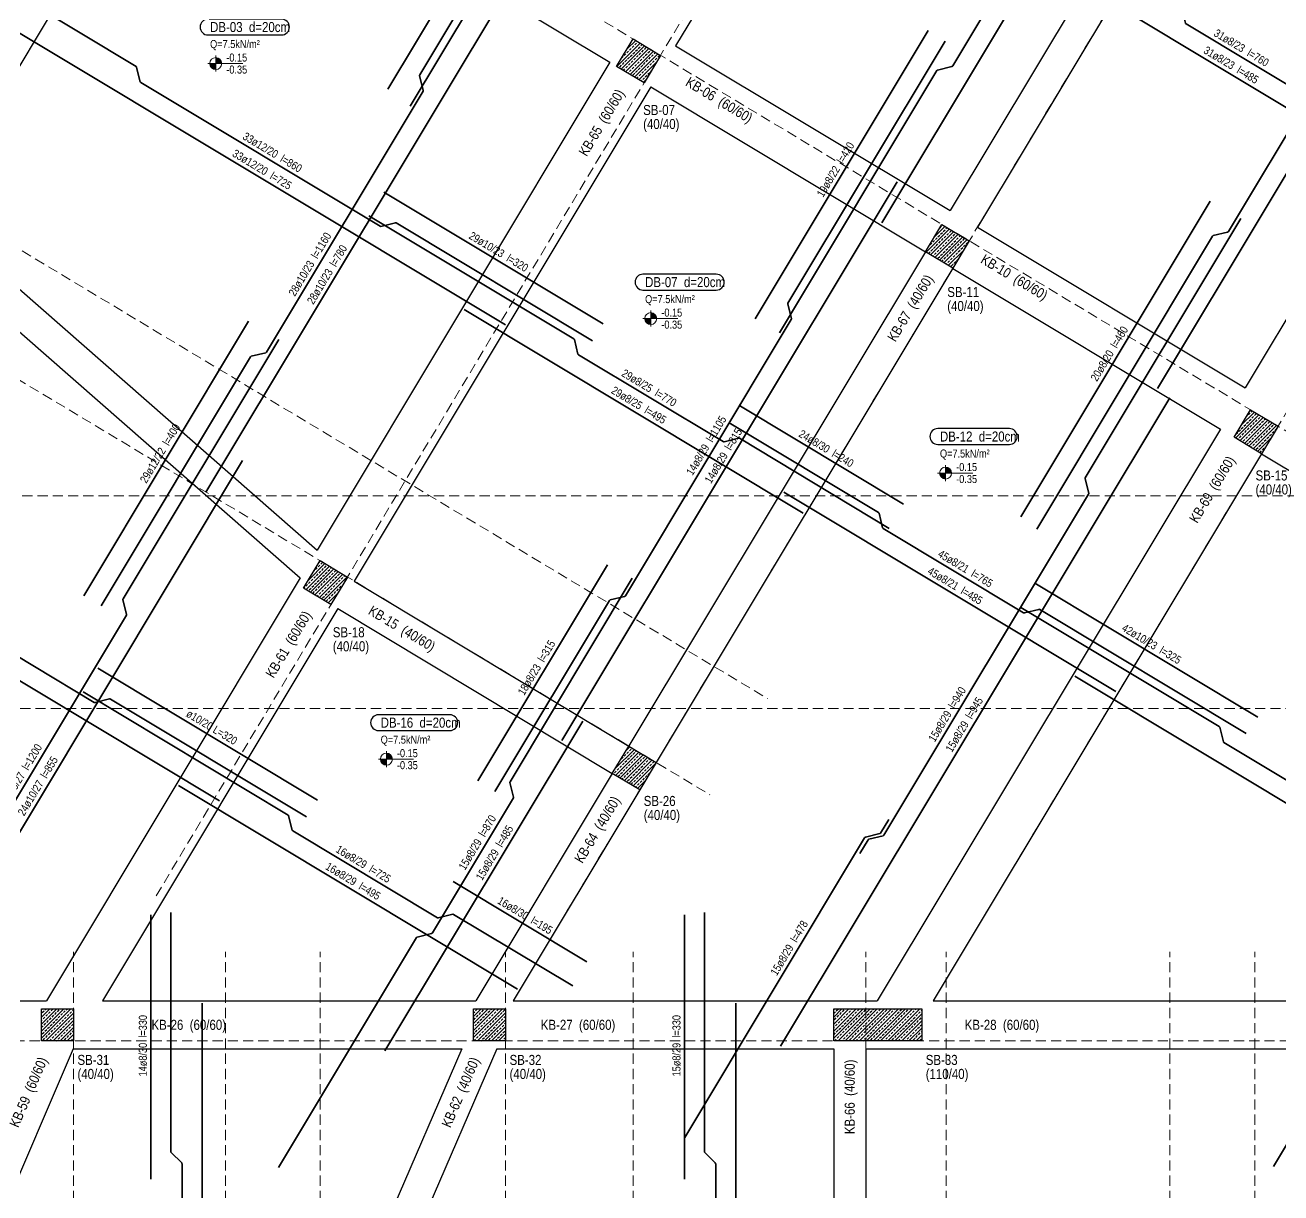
# Model space of a CAD drawing. Header units: millimetres. Extents: x 2068 to 9186, y 624 to 4235.
# Drawn here: x 5737 to 7306, y 1386 to 2844 of the extents above; entities that cross this region are included whole.
import ezdxf
from ezdxf.enums import TextEntityAlignment as Align

# ---------------------------------------------------------------- set-up
doc = ezdxf.new("R2010")
doc.units = ezdxf.units.MM
doc.linetypes.add('DASHED', pattern=[19.05, 12.7, -6.35])
for name, color, linetype, lineweight in [('AKS CIZGISI (BEYKENT)', 252, 'DASHED', 20), ('AKS OLCU (BEYKENT)', 200, 'Continuous', 20), ('DONATI (BEYKENT)', 4, 'Continuous', 35), ('DONATI YAZISI (BEYKENT)', 3, 'Continuous', 20), ('DOSEME ISMI (BEYKENT)', 9, 'Continuous', 20), ('DOSEME PAFTA (BEYKENT)', 3, 'Continuous', 20), ('KIRIS (BEYKENT)', 2, 'Continuous', 30), ('KIRIS ISMI (BEYKENT)', 40, 'Continuous', 20), ('KOLON (BEYKENT)', 3, 'Continuous', 30), ('KOLON ISMI (BEYKENT)', 91, 'Continuous', 20), ('KOT CIZGI (BEYKENT)', 120, 'Continuous', 20), ('KOT YAZI (BEYKENT)', 7, 'Continuous', 20), ('TARAMA (BEYKENT)', 252, 'Continuous', 25), ('YAZI (BEYKENT)', 140, 'Continuous', 20)]:
    doc.layers.add(name, color=color, linetype=linetype, lineweight=lineweight)
doc.styles.add('DONATI YAZISI (BEYKENT)', font='')
doc.styles.add('DSMOLC-50', font='bahnschrift light condensed', dxfattribs={"width": 0.75, "height": 10})
doc.styles.add('KOT (BEYKENT)', font='')
doc.styles.add('YAZI (BEYKENT)', font='')
doc.styles.get('DONATI YAZISI (BEYKENT)').set_extended_font_data('Bahnschrift Light Condensed')
doc.styles.get('KOT (BEYKENT)').set_extended_font_data('Bahnschrift Light Condensed')
doc.styles.get('YAZI (BEYKENT)').set_extended_font_data('Bahnschrift Light Condensed')
doc.dimstyles.new('DSMOLC-50', dxfattribs={"dimtxt": 10, "dimasz": 5, "dimexe": 2, "dimexo": 2, "dimgap": 1, "dimtad": 1, "dimdec": 1, "dimrnd": 0.5, "dimzin": 12, "dimdsep": 46, "dimtxsty": 'DSMOLC-50', "dimblk": 'OBLIQUE', "dimblk1": 'OBLIQUE', "dimblk2": 'OBLIQUE', "dimcen": 0, "dimclrt": 7, "dimadec": 0, "dimazin": 0, "dimtfac": 1, "dimtdec": 4, "dimtix": 1, "dimtmove": 2, "dimatfit": 3, "dimfxl": 1, "dimtzin": 0, "dimarcsym": 0})
pattern_1 = [(45, (900.76, 27.5714), (-4.4194174, 4.4194174), []), (45, (905.1795, 27.5714), (-4.4194174, 4.4194174), [3.125, -1.5625])]

# ---------------------------------------------------------------- blocks, each defined once
blk = doc.blocks.new('_Oblique')
at = {"color": 0, "linetype": 'ByBlock', "lineweight": -2}
blk.add_line((-0.5, -0.5), (0.5, 0.5), dxfattribs=at)
blk = doc.blocks.new('*D88')
at = {"layer": 'AKS OLCU (BEYKENT)', "color": 0, "lineweight": -2, "transparency": 16777216}
for p, q in [((6388.4, 3967.3), (6390.5, 3970.7)), ((6389.5, 3969), (9007.4, 2397.2)), ((9006.4, 2395.5), (9008.4, 2398.9))]:
    blk.add_line(p, q, dxfattribs=at)
at = {"layer": 'DEFPOINTS', "color": 0, "transparency": 16777216}
for p in [(6387.4, 3965.5), (9005.3, 2393.7), (9007.4, 2397.2)]:
    blk.add_point(p, dxfattribs=at)
at = {"layer": 'AKS OLCU (BEYKENT)', "color": 0, "lineweight": -2, "transparency": 16777216, "xscale": 5, "yscale": 5, "zscale": 5}
for p, rotation in [((6389.5, 3969), 149.0195588067495), ((9007.4, 2397.2), 329.0195588067495)]:
    blk.add_blockref('_Oblique', p, dxfattribs=dict(at, rotation=rotation))
at = {"layer": 'AKS OLCU (BEYKENT)', "color": 7, "transparency": 16777216, "insert": (7701.6, 3188.3), "char_height": 10, "attachment_point": 5, "rotation": 329.0196, "style": 'DSMOLC-50'}
blk.add_mtext('3053.5', dxfattribs=at)
blk = doc.blocks.new('*D130')
at = {"layer": 'AKS OLCU (BEYKENT)', "color": 0, "lineweight": -2, "transparency": 16777216}
for p, q in [((5792.8, 3249.9), (5803.1, 3243.7)), ((5482.2, 2713.2), (5801.4, 3244.7)), ((5473.7, 2718.3), (5484, 2712.1))]:
    blk.add_line(p, q, dxfattribs=at)
at = {"layer": 'DEFPOINTS', "color": 0, "transparency": 16777216}
for p in [(5791.1, 3250.9), (5801.4, 3244.7), (5472, 2719.3)]:
    blk.add_point(p, dxfattribs=at)
at = {"layer": 'AKS OLCU (BEYKENT)', "color": 0, "lineweight": -2, "transparency": 16777216, "xscale": 5, "yscale": 5, "zscale": 5}
for p, rotation in [((5801.4, 3244.7), 59.02005445006816), ((5482.2, 2713.2), 239.0200544500682)]:
    blk.add_blockref('_Oblique', p, dxfattribs=dict(at, rotation=rotation))
at = {"layer": 'AKS OLCU (BEYKENT)', "color": 7, "transparency": 16777216, "insert": (5636.6, 2982.1), "char_height": 10, "attachment_point": 5, "rotation": 59.0201, "style": 'DSMOLC-50'}
blk.add_mtext('620', dxfattribs=at)
blk = doc.blocks.new('*D132')
at = {"layer": 'AKS OLCU (BEYKENT)', "color": 0, "lineweight": -2, "transparency": 16777216}
for p, q in [((5049, 2022.7), (6178.9, 3904.5)), ((6180.6, 3903.5), (6177.1, 3905.6)), ((5050.8, 2021.7), (5047.3, 2023.7))]:
    blk.add_line(p, q, dxfattribs=at)
at = {"layer": 'DEFPOINTS', "color": 0, "transparency": 16777216}
for p in [(6178.9, 3904.5), (6182.3, 3902.5), (5052.5, 2020.7)]:
    blk.add_point(p, dxfattribs=at)
at = {"layer": 'AKS OLCU (BEYKENT)', "color": 0, "lineweight": -2, "transparency": 16777216, "xscale": 5, "yscale": 5, "zscale": 5}
for p, rotation in [((6178.9, 3904.5), 59.02005445006816), ((5049, 2022.7), 239.0200544500682)]:
    blk.add_blockref('_Oblique', p, dxfattribs=dict(at, rotation=rotation))
at = {"layer": 'AKS OLCU (BEYKENT)', "color": 7, "transparency": 16777216, "insert": (5608.7, 2966.8), "char_height": 10, "attachment_point": 5, "rotation": 59.0201, "style": 'DSMOLC-50'}
blk.add_mtext('2195', dxfattribs=at)

msp = doc.modelspace()

# ---------------------------------------------------------------- hatches: boundary and pattern name
at = {"layer": 'KOT CIZGI (BEYKENT)'}
h = msp.add_hatch(color=256, dxfattribs=at)
h.dxf.hatch_style = 1
h.paths.add_polyline_path([(5975.54, 2796.29), (5968.04, 2796.29, 0.4142136), (5975.54, 2788.79)])
h = msp.add_hatch(color=256, dxfattribs=at)
h.dxf.hatch_style = 1
h.paths.add_polyline_path([(5975.54, 2803.79), (5975.54, 2796.29), (5983.04, 2796.29, 0.4142136)])
h = msp.add_hatch(color=256, dxfattribs=at)
h.dxf.hatch_style = 1
h.paths.add_polyline_path([(6519.1, 2485.22), (6519.1, 2477.72), (6526.6, 2477.72, 0.4142136)])
h = msp.add_hatch(color=256, dxfattribs=at)
h.dxf.hatch_style = 1
h.paths.add_polyline_path([(6519.1, 2477.72), (6511.6, 2477.72, 0.4142136), (6519.1, 2470.22)])
h = msp.add_hatch(color=256, dxfattribs=at)
h.dxf.hatch_style = 1
h.paths.add_polyline_path([(6887.54, 2292.32), (6887.54, 2284.82), (6895.04, 2284.82, 0.4142136)])
h = msp.add_hatch(color=256, dxfattribs=at)
h.dxf.hatch_style = 1
h.paths.add_polyline_path([(6887.54, 2284.82), (6880.04, 2284.82, 0.4142136), (6887.54, 2277.32)])
h = msp.add_hatch(color=256, dxfattribs=at)
h.dxf.hatch_style = 1
h.paths.add_polyline_path([(6188.72, 1934.94), (6188.72, 1927.44), (6196.22, 1927.44, 0.4142136)])
h = msp.add_hatch(color=256, dxfattribs=at)
h.dxf.hatch_style = 1
h.paths.add_polyline_path([(6188.72, 1927.44), (6181.22, 1927.44, 0.4142136), (6188.72, 1919.94)])
at = {"layer": 'TARAMA (BEYKENT)'}
h = msp.add_hatch(dxfattribs=at)
h.set_pattern_fill('ANSI33', color=256, style=0, pattern_type=0)
h.set_pattern_definition(pattern_1)
h.paths.add_polyline_path([(6497.03, 2827.09), (6531.33, 2806.5), (6510.74, 2772.2), (6476.44, 2792.79)], flags=0)
h = msp.add_hatch(dxfattribs=at)
h.set_pattern_fill('ANSI33', color=256, style=0, pattern_type=0)
h.set_pattern_definition(pattern_1)
h.paths.add_polyline_path([(6882.84, 2595.45), (6917.13, 2574.86), (6896.54, 2540.57), (6862.25, 2561.16)], flags=0)
h = msp.add_hatch(dxfattribs=at)
h.set_pattern_fill('ANSI33', color=256, style=0, pattern_type=0)
h.set_pattern_definition(pattern_1)
h.paths.add_polyline_path([(7268.63, 2363.82), (7302.92, 2343.23), (7282.33, 2308.94), (7248.04, 2329.53)], flags=0)
h = msp.add_hatch(dxfattribs=at)
h.set_pattern_fill('ANSI33', color=256, style=0, pattern_type=0)
h.set_pattern_definition(pattern_1)
h.paths.add_polyline_path([(6105.83, 2175.51), (6140.12, 2154.92), (6119.53, 2120.62), (6085.24, 2141.21)], flags=0)
h = msp.add_hatch(dxfattribs=at)
h.set_pattern_fill('ANSI33', color=256, style=0, pattern_type=0)
h.set_pattern_definition(pattern_1)
h.paths.add_polyline_path([(6491.63, 1943.87), (6525.92, 1923.28), (6505.33, 1888.99), (6471.04, 1909.58)], flags=0)
h = msp.add_hatch(dxfattribs=at)
h.set_pattern_fill('ANSI33', color=256, style=0, pattern_type=0)
h.set_pattern_definition(pattern_1)
h.paths.add_polyline_path([(5757.75, 1615.63), (5797.75, 1615.63), (5797.75, 1575.63), (5757.75, 1575.63)], flags=0)
h = msp.add_hatch(dxfattribs=at)
h.set_pattern_fill('ANSI33', color=256, style=0, pattern_type=0)
h.set_pattern_definition(pattern_1)
h.paths.add_polyline_path([(6297.69, 1615.62), (6337.69, 1615.62), (6337.69, 1575.62), (6297.69, 1575.62)], flags=0)
h = msp.add_hatch(dxfattribs=at)
h.set_pattern_fill('ANSI33', color=256, style=0, pattern_type=0)
h.set_pattern_definition(pattern_1)
h.paths.add_polyline_path([(6747.72, 1615.62), (6857.72, 1615.62), (6857.72, 1575.62), (6747.72, 1575.62)], flags=0)

# ---------------------------------------------------------------- linework, layer by layer
at = {"layer": 'AKS CIZGISI (BEYKENT)'}
for p, q in [((7025.48, 3629.55), (5899.98, 1754.94)), ((7411.29, 3397.91), (6387.9, 1693.4)), ((5742.56, 3280.03), (8027.16, 1908.43)), ((7797.09, 3166.28), (6933.87, 1728.52)), ((5423.42, 2748.48), (6665.09, 2003.02)), ((5351.36, 2628.45), (6593.03, 1882.99)), ((5314.69, 2256.15), (9137.72, 2256.15)), ((3254.71, 1990.62), (9137.72, 1990.62)), ((5797.72, 670.62), (5797.72, 1686.91)), ((5987.72, 670.62), (5987.72, 1686.91)), ((6105.82, 670.62), (6105.82, 1686.91)), ((6337.72, 670.62), (6337.72, 1686.91)), ((6497.03, 670.62), (6497.03, 1686.91)), ((6787.73, 670.62), (6787.73, 1686.91)), ((6888.24, 670.62), (6888.24, 1686.91)), ((7167.73, 670.62), (7167.73, 1686.91)), ((7274.04, 670.62), (7274.04, 1686.91)), ((2752.06, 1575.62), (9137.72, 1575.62))]:
    msp.add_line(p, q, dxfattribs=at)
at = {"layer": 'DONATI (BEYKENT)'}
for points in [[(6218.64, 2742.99), (6412.59, 3066.02, -0.1989124), (6413.51, 3066.7), (6431.51, 3071.2, 0.1989124), (6432.44, 3071.88), (6636.67, 3412.04, 0.1989124), (6636.83, 3413.17), (6632.34, 3431.18, -0.1989124), (6632.51, 3432.31), (6718.41, 3575.38, -0.4142136), (6720.46, 3575.89), (6741.47, 3563.28)], [(6680.04, 2460.13), (6876.56, 2787.45, -0.1989124), (6877.48, 2788.14), (6895.49, 2792.63, 0.1989124), (6896.41, 2793.31), (7100.64, 3133.47, 0.1989124), (7100.81, 3134.61), (7096.31, 3152.61, -0.1989124), (7096.48, 3153.75), (7182.38, 3296.81, -0.4142136), (7184.44, 3297.33), (7205.45, 3284.71)], [(5832.32, 2118.97), (6019.02, 2429.93, -0.1989124), (6019.94, 2430.62), (6037.95, 2435.11, 0.1989124), (6038.87, 2435.8), (6234.58, 2761.76, 0.1989124), (6234.75, 2762.89), (6230.25, 2780.9, -0.1989124), (6230.42, 2782.03), (6423.45, 3103.54)], [(7001.32, 2214.76), (7220.99, 2580.65, -0.1989124), (7221.92, 2581.34), (7239.92, 2585.83, 0.1989124), (7240.84, 2586.52), (7445.07, 2926.67, 0.1989124), (7445.24, 2927.81), (7440.74, 2945.81, -0.1989124), (7440.91, 2946.95), (7526.81, 3090.02, -0.4142136), (7528.87, 3090.54), (7549.87, 3077.93)], [(6994.77, 2978.25), (7182.06, 2865.8, -0.1989124), (7182.74, 2864.88), (7187.24, 2846.88, 0.1989124), (7187.92, 2845.95), (7363.47, 2740.56, 0.1989124), (7364.6, 2740.39), (7382.61, 2744.88, -0.1989124), (7383.74, 2744.71), (7636.4, 2593.02)], [(5728.52, 2862.32), (5735.98, 2874.75, -0.4142136), (5738.04, 2875.27), (5875.97, 2792.45, -0.1989124), (5876.65, 2791.53), (5881.15, 2773.53, 0.1989124), (5881.83, 2772.6), (6180.85, 2593.08, 0.1989124), (6181.98, 2592.91), (6199.99, 2597.4, -0.1989124), (6201.12, 2597.23), (6446.13, 2450.14)], [(6324.22, 1886.92), (6467.51, 2125.58, -0.1989124), (6468.43, 2126.26), (6486.44, 2130.76, 0.1989124), (6487.36, 2131.44), (6694.68, 2476.75, 0.1989124), (6694.85, 2477.88), (6690.35, 2495.89, -0.1989124), (6690.52, 2497.02), (6887.05, 2824.34)], [(6166.98, 2606.07), (6422.96, 2452.38, -0.1989124), (6423.65, 2451.45), (6428.14, 2433.45, 0.1989124), (6428.83, 2432.53), (6609.52, 2324.04, 0.1989124), (6610.65, 2323.87), (6628.66, 2328.37, -0.1989124), (6629.79, 2328.2), (6817.19, 2215.69)], [(6780.3, 1809.52), (6790.6, 1826.66, -0.1989124), (6791.52, 1827.35), (6809.52, 1831.84, 0.1989124), (6810.44, 1832.53), (7066.26, 2258.6, 0.1989124), (7066.43, 2259.74), (7061.93, 2277.74, -0.1989124), (7062.1, 2278.88), (7256.64, 2602.89)], [(5443.66, 1434.72), (5625.24, 1737.16, -0.1989124), (5626.17, 1737.84), (5644.17, 1742.34, 0.1989124), (5645.09, 1743.02), (5863.89, 2107.45, 0.1989124), (5864.06, 2108.58), (5859.57, 2126.59, -0.1989124), (5859.74, 2127.72), (6054.27, 2451.74)], [(6617.22, 2347.41), (6803.63, 2235.49, -0.1989124), (6804.31, 2234.57), (6808.81, 2216.57, 0.1989124), (6809.49, 2215.64), (6985.04, 2110.25, 0.1989124), (6986.17, 2110.08), (7004.18, 2114.57, -0.1989124), (7005.31, 2114.4), (7263.14, 1959.6)], [(5371.46, 2267.61), (5378.92, 2280.05, -0.4142136), (5380.98, 2280.56), (5518.91, 2197.75, -0.1989124), (5519.59, 2196.82), (5524.09, 2178.82, 0.1989124), (5524.77, 2177.9), (5823.79, 1998.37, 0.1989124), (5824.92, 1998.2), (5842.93, 2002.7, -0.1989124), (5844.06, 2002.53), (6089.07, 1855.43)], [(7297.44, 1418.83), (7481.37, 1725.19, -0.1989124), (7482.3, 1725.87), (7500.3, 1730.36, 0.1989124), (7501.22, 1731.05), (7639.59, 1961.5, 0.1989124), (7639.75, 1962.64), (7635.26, 1980.64, -0.1989124), (7635.43, 1981.77), (7808.78, 2270.51)], [(6054.1, 1417.59), (6226.39, 1704.55, -0.1989124), (6227.31, 1705.23), (6245.31, 1709.73, 0.1989124), (6246.24, 1710.41), (6347.42, 1878.94, 0.1989124), (6347.59, 1880.08), (6343.1, 1898.08, -0.1989124), (6343.27, 1899.22), (6495.96, 2153.53)], [(6981.51, 2117.03), (7229.43, 1968.18, -0.1989124), (7230.11, 1967.26), (7234.6, 1949.25, 0.1989124), (7235.29, 1948.33), (7546.26, 1761.63, 0.1989124), (7547.39, 1761.46), (7565.4, 1765.95, -0.1989124), (7566.53, 1765.78), (7756.04, 1652.01)], [(5809.93, 2011.36), (6065.91, 1857.67, -0.1989124), (6066.59, 1856.75), (6071.08, 1838.74, 0.1989124), (6071.77, 1837.82), (6252.46, 1729.34, 0.1989124), (6253.59, 1729.17), (6271.6, 1733.66, -0.1989124), (6272.73, 1733.49), (6421.56, 1644.14)], [(6561.61, 1454.99), (6786.31, 1829.24, -0.1989124), (6787.23, 1829.92), (6805.24, 1834.42, 0.1989124), (6806.16, 1835.1), (6816.45, 1852.25)], [(5935.42, 883.62), (5920.92, 883.62, -0.4142136), (5919.42, 885.12), (5919.42, 1049, -0.1989124), (5919.86, 1050.06), (5932.98, 1063.18, 0.1989124), (5933.42, 1064.24), (5933.42, 1422, 0.1989124), (5932.98, 1423.06), (5919.86, 1436.18, -0.1989124), (5919.42, 1437.24), (5919.42, 1736.02)], [(6602.22, 883.62), (6587.72, 883.62, -0.4142136), (6586.22, 885.12), (6586.22, 1049, -0.1989124), (6586.66, 1050.06), (6599.78, 1063.18, 0.1989124), (6600.22, 1064.24), (6600.22, 1422, 0.1989124), (6599.78, 1423.06), (6586.66, 1436.18, -0.1989124), (6586.22, 1437.24), (6586.22, 1736.02)]]:
    msp.add_lwpolyline(points, format="xyb", dxfattribs=at)
for points in [[(6807.88, 2597.3), (7216.59, 3278.02)], [(6190.62, 2764.31), (6401.66, 3115.81)], [(7152.32, 2390.5), (7561.02, 3071.23)], [(5963.15, 2261.1), (6363.13, 2927.31)], [(7063.92, 2891.24), (7478.88, 2642.1)], [(5716.68, 2842.6), (6337.41, 2469.92)], [(6649.59, 2477.42), (6865.79, 2837.51)], [(6408.1, 1950.87), (6827.1, 2648.74)], [(6185.38, 2635.85), (6459.73, 2471.13)], [(6981.43, 2230.2), (7218.21, 2624.58)], [(6285.97, 2489.14), (6709.49, 2234.86)], [(5810.65, 2131.45), (6016.55, 2474.38)], [(6629.06, 2369.46), (6834.82, 2245.93)], [(6681.3, 1568.86), (7167.64, 2378.89)], [(5570.22, 1569.75), (6008.96, 2300.51)], [(6685.49, 2260.93), (7100.45, 2011.8)], [(5359.62, 2247.9), (5980.35, 1875.21)], [(6303.02, 1900.18), (6465.16, 2170.24)], [(6999.14, 2147.27), (7277.77, 1979.98)], [(5828.32, 2041.14), (6102.67, 1876.42)], [(7049, 2031.02), (7697.44, 1641.7)], [(6186.92, 1563.04), (6434.17, 1974.86)], [(5928.91, 1894.43), (6352.43, 1640.15)], [(6272.01, 1774.75), (6439.19, 1674.38)], [(5894.42, 1402.89), (5894.42, 1732.89)], [(6561.22, 1402.89), (6561.22, 1732.89)], [(5958.42, 883.62), (5958.42, 1622.62)], [(6625.22, 883.62), (6625.22, 1622.62)]]:
    msp.add_lwpolyline(points, dxfattribs=at)
at = {"layer": 'DOSEME PAFTA (BEYKENT)', "lineweight": -3}
for points in [[(5965.83, 2832.01), (6057.7, 2832.01, 1), (6057.7, 2851.79), (5965.83, 2851.79, 1)], [(6509.39, 2513.44), (6600.98, 2513.44, 1), (6600.98, 2533.22), (6509.39, 2533.22, 1)], [(6877.83, 2320.54), (6967.19, 2320.54, 1), (6967.19, 2340.32), (6877.83, 2340.32, 1)], [(6179, 1963.16), (6268.11, 1963.16, 1), (6268.11, 1982.95), (6179, 1982.95, 1)]]:
    msp.add_lwpolyline(points, format="xyb", close=True, dxfattribs=at)
at = {"layer": 'KIRIS (BEYKENT)'}
for p, q in [((6915.72, 3427.3), (6550.19, 2818.5)), ((7258.65, 3221.4), (6893.13, 2612.6)), ((7292.94, 3200.81), (6927.43, 2592.01)), ((5927.65, 3122.27), (6467.87, 2797.94)), ((5917.48, 3105.18), (5629.23, 2625.07)), ((7627.3, 3000.06), (7261.79, 2391.26)), ((6550.19, 2818.5), (6893.13, 2612.6)), ((6467.87, 2797.94), (6102.07, 2188.67)), ((6519.31, 2767.06), (6148.69, 2149.77)), ((6519.31, 2767.06), (6862.25, 2561.16)), ((5620.42, 2610.55), (6102.07, 2188.67)), ((6927.43, 2592.01), (7261.79, 2391.26)), ((5599.5, 2575.71), (6081.14, 2153.82)), ((6862.25, 2561.16), (6491.68, 1943.96)), ((6896.54, 2540.57), (6525.97, 1923.37)), ((6896.62, 2540.5), (7230.9, 2339.82)), ((7230.9, 2339.82), (6802.1, 1625.62)), ((7282.35, 2308.93), (6872.08, 1625.62)), ((7282.35, 2308.93), (7818.26, 1987.15)), ((6081.14, 2153.82), (5764.01, 1625.62)), ((6148.69, 2149.77), (6491.71, 1943.81)), ((6128.1, 2115.48), (5833.99, 1625.62)), ((6128.1, 2115.48), (6471.04, 1909.58)), ((6471.04, 1909.58), (6300.55, 1625.62)), ((6505.38, 1889.07), (6347.2, 1625.62)), ((5079.73, 1625.62), (5764.01, 1625.62)), ((5833.99, 1625.62), (6300.55, 1625.62)), ((6347.2, 1625.62), (6802.1, 1625.62)), ((6872.08, 1625.62), (7649.76, 1625.62)), ((5797.45, 1565.62), (5519.03, 920.62)), ((5797.45, 1565.62), (6282.99, 1565.62)), ((6282.99, 1565.62), (6004.58, 920.6)), ((6326.58, 1565.62), (6048.14, 920.62)), ((6326.58, 1565.62), (6747.72, 1565.62)), ((6747.72, 1565.62), (6747.72, 920.52)), ((6787.72, 1565.62), (7637.72, 1565.62)), ((6787.72, 1565.62), (6787.72, 920.62))]:
    msp.add_line(p, q, dxfattribs=at)
at = {"layer": 'KOLON (BEYKENT)'}
for points in [[(6497.03, 2827.09), (6531.33, 2806.5), (6510.74, 2772.2), (6476.44, 2792.79)], [(6882.84, 2595.45), (6917.13, 2574.86), (6896.54, 2540.57), (6862.25, 2561.16)], [(7268.63, 2363.82), (7302.92, 2343.23), (7282.33, 2308.94), (7248.04, 2329.53)], [(6105.83, 2175.51), (6140.12, 2154.92), (6119.53, 2120.62), (6085.24, 2141.21)], [(6491.63, 1943.87), (6525.92, 1923.28), (6505.33, 1888.99), (6471.04, 1909.58)], [(5757.75, 1615.63), (5797.75, 1615.63), (5797.75, 1575.63), (5757.75, 1575.63)], [(6297.69, 1615.62), (6337.69, 1615.62), (6337.69, 1575.62), (6297.69, 1575.62)], [(6747.72, 1615.62), (6857.72, 1615.62), (6857.72, 1575.62), (6747.72, 1575.62)]]:
    msp.add_lwpolyline(points, close=True, dxfattribs=at)
at = {"layer": 'KOT CIZGI (BEYKENT)'}
for p, q in [((5965.54, 2796.29), (6009.57, 2796.29)), ((5975.54, 2806.29), (5975.54, 2786.29)), ((6519.1, 2487.72), (6519.1, 2467.72)), ((6509.1, 2477.72), (6553.13, 2477.72)), ((6887.54, 2294.82), (6887.54, 2274.82)), ((6877.54, 2284.82), (6921.57, 2284.82)), ((6188.72, 1937.44), (6188.72, 1917.44)), ((6178.72, 1927.44), (6222.74, 1927.44))]:
    msp.add_line(p, q, dxfattribs=at)
for centre in [(5975.54, 2796.29), (6519.1, 2477.72), (6887.54, 2284.82), (6188.72, 1927.44)]:
    msp.add_circle(centre, 7.5, dxfattribs=at)

# ---------------------------------------------------------------- texts
at = {"layer": 'DONATI YAZISI (BEYKENT)', "style": 'DONATI YAZISI (BEYKENT)'}
for s, rotation, p in [(' 31ø8/23  l=760', 329, (7255.87, 2816.82)), (' 31ø8/23  l=485', 329, (7243, 2795.39)), (' 33ø12/20  l=860', 329, (6045.06, 2686.27)), (' 33ø12/20  l=725', 329, (6032.19, 2664.83)), (' 19ø8/22  l=420', 59, (6749.12, 2662.61)), (' 28ø10/23  l=1160', 59, (6092.34, 2544.28)), (' 29ø10/23  l=320', 329, (6327.7, 2562.06)), (' 28ø10/23  l=780', 59, (6113.77, 2531.41)), (' 20ø8/20  l=460', 59, (7091.24, 2432.54)), (' 29ø8/25  l=770', 329, (6515.75, 2392.01)), (' 29ø8/25  l=495', 329, (6502.88, 2370.57)), (' 14ø8/29  l=1105', 59, (6587.6, 2317.82)), (' 29ø12/22  l=400', 59, (5905.03, 2308.06)), (' 14ø8/29  l=815', 59, (6609.03, 2304.95)), (' 24ø8/30  l=240', 329, (6737.08, 2316.27)), (' 45ø8/21  l=765', 329, (6910.98, 2166.37)), (' 45ø8/21  l=485', 329, (6898.12, 2144.94)), (' 42ø10/23  l=325', 329, (7143.6, 2072.2)), (' 18ø8/23  l=315', 59, (6375.52, 2040.35)), (' 15ø8/29  l=940', 59, (6888.61, 1982.14)), (' 15ø8/29  l=945', 59, (6910.04, 1969.28)), ('ø10/20 L=320', 329, (5970.64, 1967.35)), (' 24ø10/27  l=1200', 59, (5730.91, 1905.38)), (' 24ø10/27  l=855', 59, (5752.34, 1892.51)), (' 15ø8/29  l=870', 59, (6301.61, 1822.06)), (' 15ø8/29  l=485', 59, (6323.04, 1809.2)), (' 16ø8/29  l=725', 329, (6158.69, 1797.3)), (' 16ø8/29  l=495', 329, (6145.82, 1775.87)), (' 16ø8/30  l=195', 329, (6360.75, 1733.14)), (' 15ø8/29  l=478', 59, (6691.2, 1690.26)), (' 14ø8/30  l=330', 90, (5884.42, 1567.89)), (' 15ø8/29  l=330', 90, (6551.22, 1567.89))]:
    msp.add_text(s, height=10, rotation=rotation, dxfattribs=at).set_placement(p, align=Align.MIDDLE_CENTER)
at = {"layer": 'DOSEME ISMI (BEYKENT)', "style": 'YAZI (BEYKENT)'}
for s, p in [('DB-03  d=20cm', (5968.47, 2835.67)), ('DB-07  d=20cm', (6512.03, 2517.09)), ('DB-12  d=20cm', (6880.47, 2324.19)), ('DB-16  d=20cm', (6181.64, 1966.82))]:
    msp.add_text(s, height=12.5, dxfattribs=at).set_placement(p)
at = {"layer": 'KIRIS ISMI (BEYKENT)', "style": 'YAZI (BEYKENT)'}
for s, rotation, p in [('KB-06  (60/60)', 329.01956, (6561.46, 2769.45)), ('KB-65  (60/60)', 59.01962, (6438.99, 2679.4)), ('KB-10  (60/60)', 329.01956, (6930.28, 2548.01)), ('KB-67  (40/60)', 59.01962, (6824.79, 2447.77)), ('KB-69  (60/60)', 59.01962, (7202, 2221.23)), ('KB-15  (40/60)', 329.01956, (6165.1, 2109.3)), ('KB-61  (60/60)', 59.01964, (6047.77, 2027.8)), ('KB-64  (40/60)', 59.01964, (6433.69, 1796.36)), ('KB-59  (60/60)', 66.6524, (5728.73, 1466.32)), ('KB-62  (40/60)', 66.65237, (6268.68, 1466.16)), ('KB-66  (40/60)', 90, (6773.98, 1459.07))]:
    msp.add_text(s, height=12.5, rotation=rotation, dxfattribs=at).set_placement(p)
for s, p in [('KB-26  (60/60)', (5895.26, 1589.37)), ('KB-27  (60/60)', (6381.69, 1589.37)), ('KB-28  (60/60)', (6911.4, 1589.37))]:
    msp.add_text(s, height=12.5, dxfattribs=at).set_placement(p)
at = {"layer": 'KOLON ISMI (BEYKENT)', "style": 'YAZI (BEYKENT)'}
for s, p in [('SB-07', (6509.58, 2732.03)), ('(40/40)', (6509.58, 2714.53)), ('SB-11', (6889.61, 2504.71)), ('(40/40)', (6889.61, 2487.21)), ('SB-15', (7274.83, 2275.56)), ('(40/40)', (7274.83, 2258.06)), ('SB-18', (6121.8, 2079.69)), ('(40/40)', (6121.8, 2062.19)), ('SB-26', (6510.33, 1868.99)), ('(40/40)', (6510.33, 1851.49)), ('SB-31', (5802.75, 1545.54)), ('SB-32', (6342.69, 1545.52)), ('SB-33', (6862.72, 1545.52)), ('(40/40)', (5802.75, 1528.04)), ('(40/40)', (6342.69, 1528.02)), ('(110/40)', (6862.72, 1528.02))]:
    msp.add_text(s, height=12.5, dxfattribs=at).set_placement(p)
at = {"layer": 'KOT YAZI (BEYKENT)', "style": 'KOT (BEYKENT)'}
for s, p in [(' -0.15', (5985.54, 2798.79)), (' -0.35', (5985.54, 2783.79)), (' -0.15', (6529.1, 2480.22)), (' -0.35', (6529.1, 2465.22)), (' -0.15', (6897.54, 2287.32)), (' -0.35', (6897.54, 2272.32)), (' -0.15', (6198.72, 1929.94)), (' -0.35', (6198.72, 1914.94))]:
    msp.add_text(s, height=10, dxfattribs=at).set_placement(p)
at = {"layer": 'YAZI (BEYKENT)', "style": 'YAZI (BEYKENT)'}
for p in [(5968.47, 2815.67), (6512.03, 2497.09), (6880.47, 2304.19), (6181.64, 1946.82)]:
    msp.add_text('Q=7.5kN/m²', height=10, dxfattribs=at).set_placement(p)

# ---------------------------------------------------------------- dimensions: what is measured, and where the dimension line sits
at = {"layer": 'AKS OLCU (BEYKENT)'}
for base, p1, p2, angle, picture, middle in [((9007.39, 2397.18), (6387.41, 3965.54), (9005.33, 2393.75), 329.01956, '*D88', (7701.57, 3188.31)), ((6178.86, 3904.54), (5052.47, 2020.65), (6182.29, 3902.48), 59.02005, '*D132', (5608.72, 2966.77)), ((5801.38, 3244.72), (5471.95, 2719.35), (5791.09, 3250.9), 59.02005, '*D130', (5636.58, 2982.09))]:
    dim = msp.add_linear_dim(base=base, p1=p1, p2=p2, angle=angle, dimstyle='DSMOLC-50', dxfattribs=at)
    dim.commit()
    dim.dimension.update_dxf_attribs({"geometry": picture, "text_midpoint": middle})

doc.saveas('drawing.dxf')
